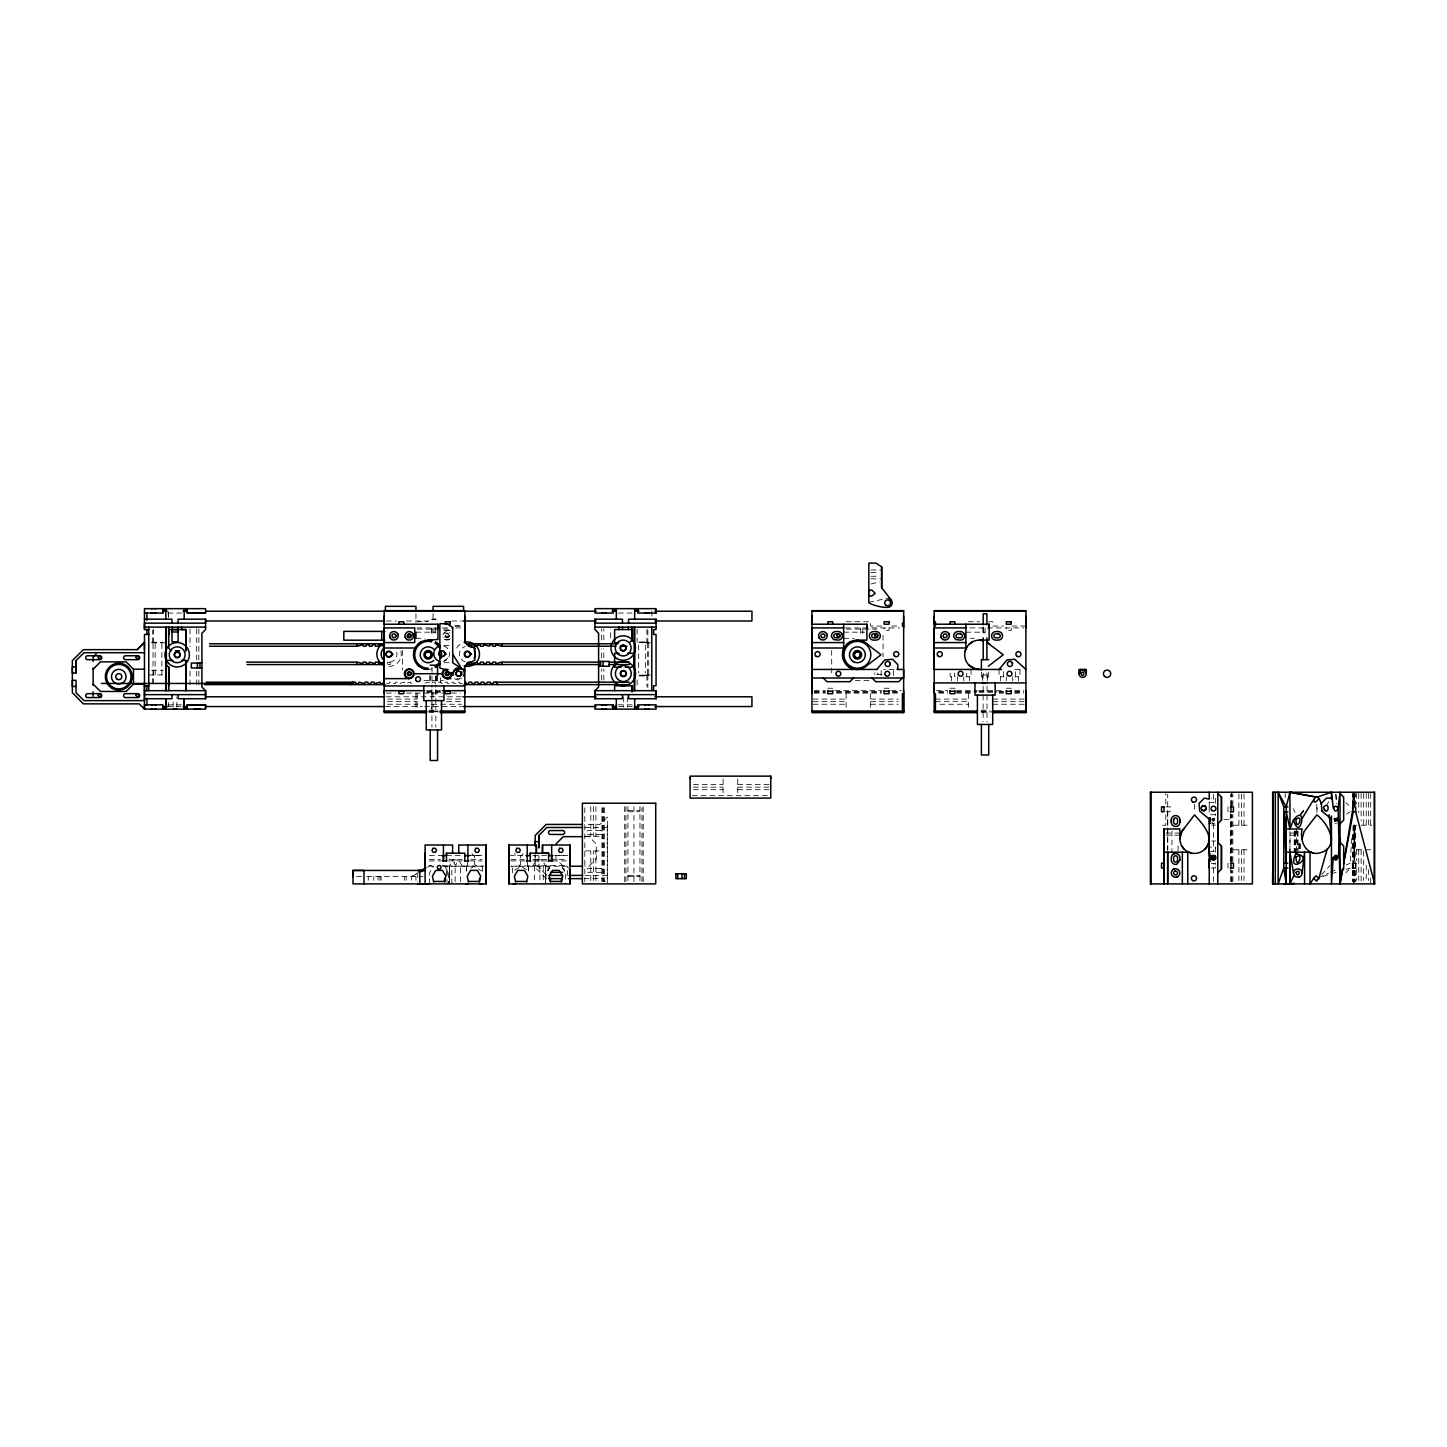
<?xml version="1.0" encoding="UTF-8"?>
<svg xmlns="http://www.w3.org/2000/svg" width="1447" height="1447" viewBox="0 0 1447 1447"><rect width="100%" height="100%" fill="white"/><g stroke="black" fill="none" stroke-linecap="round" stroke-linejoin="round"><path stroke-width="0.75" stroke-dasharray="5 3.75" d="M152.677 683.4L152.677 674.935M152.677 642.866L152.677 630.168M153.02 674.935L153.02 642.866M155.155 674.935L155.155 642.866M161.865 674.935L161.865 642.866M168.395 706.715L168.395 702.482M168.395 617.453L168.395 611.086M173.188 707.095L173.188 700.981M176.86 707.095L176.86 696.911M429.578 883.9L429.253 873.463L433.25 866.518M446.96 883.9L446.96 879.45M462.244 866.102L458.717 859.988L452.929 859.988L449.402 866.102L448.715 883.9L449.04 873.445L444.989 866.427M451.844 883.9L451.844 866.084M455.136 881.675L455.136 866.084M460.526 881.675L460.526 866.084M467.67 866.102L467.67 861.815M512.545 872.776L512.545 866.102M514.987 855.575L514.987 853.187M535.191 855.105L535.191 861.218L538.863 861.218M538.863 855.105L538.863 867.458L546.803 875.399M550.113 866.427L546.062 873.445L545.682 883.9L545.682 866.102L542.155 859.988L536.385 859.988L532.858 866.102M563.878 855.629L555.16 855.629M567.55 875.471L567.55 867.314M590.792 880.554L590.792 850.908M593.342 880.554L593.342 850.908M595.911 880.554L595.911 850.908M601.681 680.09L601.681 668.948M601.681 657.806L601.681 648.889M601.681 639.972L601.681 628.83M603.815 680.09L603.815 668.948M603.815 657.806L603.815 648.889M603.815 639.972L603.815 628.83M607.306 878.636L607.306 817.085L599.98 824.428L584.299 824.428M610.544 637.747L610.544 628.83M624.706 881.657L624.706 803.23M625.918 881.657L625.918 803.23M627.926 880.644L627.926 806.485M633.949 881.657L633.949 806.485M639.954 880.644L639.954 806.485M641.962 881.657L641.962 807.715M643.192 881.657L643.192 803.23M881.169 675.568L881.169 669.455L885.329 669.455M893.378 675.568L893.378 669.455M950.154 673.126L950.154 676.78L955.255 676.78M951.565 680.868L951.565 676.78M954.495 676.78L954.495 673.126M957.426 680.868L957.426 676.78M963.792 680.868L963.792 676.78M966.723 676.78L966.723 673.126M969.653 680.868L969.653 676.78M971.064 669.455L971.064 676.78L965.963 676.78M982.603 680.452L982.603 673.85M987.505 680.452L987.505 673.85M999.045 669.455L999.045 676.78L1004.146 676.78M1000.456 680.868L1000.456 676.78M1003.386 676.78L1003.386 669.455M1006.316 680.868L1006.316 676.78M1012.683 680.868L1012.683 676.78M1015.613 676.78L1015.613 669.455M1018.543 680.868L1018.543 676.78M1019.954 669.455L1019.954 676.78L1014.853 676.78M1165.812 814.643L1165.812 825.224L1161.543 825.224M1165.812 804.044L1165.812 793.444M1167.711 850.366L1167.711 794.331M1209.222 807.191L1209.222 814.715L1215.335 814.715L1215.335 816.524M1209.222 806.829L1209.222 799.033M1213.508 881.675L1213.508 863.877M1211.266 867.947L1215.335 867.947L1215.335 862.846M1215.335 852.156L1215.335 847.056L1209.222 847.056M1215.335 815.475L1215.335 813.956M1215.335 803.248L1215.335 798.165L1211.266 798.165M1230.438 881.675L1230.438 868.091M1230.438 861.544L1230.438 814.589M1230.438 805.653L1230.438 794.331M1231.542 881.675L1231.542 870.479M1231.542 861.544L1231.542 814.589M1231.542 805.653L1231.542 792.233M1231.885 881.675L1231.922 870.479M1231.885 861.544L1231.922 814.589M1231.885 805.653L1231.922 792.233M1232.862 881.675L1232.862 870.479M1232.862 861.544L1232.862 814.589M1232.862 805.653L1232.862 794.457M1238.885 825.224L1238.885 793.444M1241.454 825.224L1241.454 793.444M1244.004 825.224L1244.004 793.444M1285.153 797.695L1285.153 793.444M1289.946 851.162L1289.946 838.066M1352.674 804.803L1352.674 794.331M1353.777 883.9L1353.831 870.805M1353.867 859.898L1353.994 824.971M1354.066 805.328L1354.121 792.233L1354.121 805.653M1354.283 870.805L1354.175 881.729L1354.139 870.497M1354.392 859.898L1354.754 824.971M1354.971 805.328L1355.079 794.421M1316.897 812.708L1317.349 804.044M1350.358 861.037L1351.824 834.919M387.163 663.594L387.706 662.111L392.119 663.594L392.119 664.571L387.669 664.571M874.838 672.873L874.838 674.573M877.804 674.573L877.804 672.873M1326.031 805.653L1329.666 800.625M1300.365 814.444L1304.163 809.325M1300.527 814.607L1304.561 809.741M1300.726 814.426L1303.62 811.007M1300.708 814.552L1303.584 811.242M1345.891 872.848L1348.785 869.683M1321.509 874.639L1330.046 865.505M427.552 867.314L429.379 865.487L433.63 865.487M523.145 853.875L520.613 856.407L520.613 864.257L518.786 866.102M443.777 661.134L450.397 656.052M411.653 880.228L411.653 876.556L416.971 873.228M1346.614 814.046L1350.232 811.785M470.781 868.272L473.983 866.427L481.996 871.076M514.698 870.135L521.119 866.427L529.132 871.058M411.653 876.556L417.423 873.644M1318.669 877.678L1328.527 873.156M1330.498 872.252L1336.413 869.538M1346.289 865.017L1350.232 863.208M1322.865 876.394L1329.178 874.476M1331.294 873.843L1337.607 871.926M1346.017 869.376L1350.232 868.11M870.967 583.991L879.523 581.947M868.833 602.223L887.644 598.28M428.167 669.455L431.966 668.948M1336.684 823.234L1334.785 823.234M870.967 569.991L881.657 569.991M870.967 572.56L879.523 572.542M870.967 576.25L879.523 576.25M870.967 578.818L881.657 578.818M167.888 613.058L181.58 613.04M618.375 613.058L632.05 613.04M386.222 620.998L396.297 620.998M406.535 620.998L429.108 620.998M451.699 620.998L461.43 620.998M417.17 621.758L427.643 621.758M846.115 621.758L870.642 621.758L870.642 626.045L883.357 626.045M968.35 621.758L979.492 621.758M988.428 621.758L992.877 621.758L992.877 626.045L1003.476 626.045M454.883 625.882L461.43 625.882M455.136 626.045L461.503 626.045M891.84 626.045L898.189 626.045M1011.941 626.045L1024.657 626.045M416.845 627.926L440.901 627.926M442.438 627.926L453.635 627.926M455.877 627.926L460.652 627.926M845.518 627.926L899.455 627.926M969.978 627.926L1023.789 627.926M417.297 629.101L447.72 629.101L450.777 632.158M846.513 629.101L876.936 629.101M450.18 630.386L445.278 630.386L445.278 627.926M444.139 630.621L452.694 630.603M415.958 632.176L435.746 632.176M843.673 632.176L864.781 632.176M965.909 632.176L984.901 632.176M444.139 633.171L450.56 633.171M444.139 636.879L450.56 636.879M415.958 638.29L424.749 638.29M843.673 638.29L854.236 638.29M970.141 638.29L974.356 638.29M444.139 639.447L452.694 639.447M151.628 642.269L162.769 642.269M645.471 642.269L648.925 642.269M151.79 642.866L165.229 642.866M645.38 642.866L651.584 642.866M444.139 645.579L450.56 645.579M444.139 662.69L450.56 662.69M889.037 669.455L895.639 669.455M1014.727 669.455L1021.455 669.455M151.609 670.25L163.402 670.25M876.936 674.338L883.05 674.338M148.951 674.935L162.408 674.935M645.38 674.935L651.584 674.935M983.218 674.953L986.89 674.953M645.452 675.55L648.907 675.55M423.826 680.452L443.379 680.452M855.195 680.452L870.407 680.452M386.675 683.635L389.008 683.635L389.55 682.17L392.246 682.17L392.788 683.635L395.121 683.635L395.664 682.17L398.359 682.17L398.902 683.635L404.473 682.17L404.997 683.635L410.586 682.17L411.111 683.635L413.462 683.635M462.353 683.635L460.001 683.635L459.477 682.17L456.782 682.17L456.239 683.635L453.906 683.635L453.363 682.17L450.668 682.17L450.126 683.635L447.792 683.635L447.25 682.17L444.555 682.17L444.012 683.635L441.679 683.635L441.136 682.17L438.441 682.17L437.898 683.635L435.565 683.635L435.022 682.17L432.327 682.17L431.785 683.635L429.452 683.635L428.909 682.17L423.284 683.454M827.774 688.229L832.676 688.229L832.676 691.214M884.099 688.229L888.983 688.229L888.983 691.214M950.01 688.229L954.893 688.229L954.893 691.214M1006.334 688.229L1011.218 688.229L1011.218 691.214M426.738 690.671L442.438 690.671M814.209 690.671L825.532 690.671M834.901 690.671L881.856 690.671M891.081 690.671L901.553 690.671M936.444 690.671L947.749 690.671M956.576 690.671L977.268 690.671M978.932 690.671L1004.091 690.671M1014.709 690.671L1023.789 690.671M426.738 691.775L442.438 691.775M814.209 691.775L825.387 691.775M836.565 691.775L881.295 691.775M892.473 691.775L899.184 691.775M938.687 691.775L947.622 691.775M956.576 691.775L976.689 691.775M978.932 691.775L996.82 691.775M999.045 691.775L1003.531 691.775M1014.709 691.775L1023.644 691.775M426.738 692.1L442.438 692.136M814.209 692.1L825.387 692.136M836.565 692.1L881.295 692.136M892.473 692.1L899.184 692.136M938.687 692.1L947.622 692.136M956.576 692.1L976.689 692.136M978.932 692.1L996.82 692.136M999.045 692.1L1003.531 692.136M1014.709 692.1L1023.644 692.136M386.403 693.095L395.375 693.095M406.571 693.095L442.438 693.095M451.392 693.095L460.363 693.095M814.209 693.095L825.387 693.095M836.565 693.095L881.295 693.095M892.473 693.095L899.184 693.095M938.687 693.095L947.622 693.095M956.576 693.095L972.221 693.095M999.045 693.095L1003.531 693.095M1014.709 693.095L1023.644 693.095M386.222 696.785L461.43 696.785M387.507 699.1L417.17 699.1M446.671 699.1L461.503 699.1M813.196 699.1L846.115 699.1M870.642 699.1L898.189 699.1M935.431 699.1L968.35 699.1M992.877 699.1L1024.657 699.1M387.507 701.668L417.17 701.668M446.671 701.668L461.503 701.668M813.196 701.668L846.115 701.668M870.642 701.668L898.189 701.668M935.431 701.668L968.35 701.668M992.877 701.668L1024.657 701.668M387.507 704.237L417.17 704.237M431.839 704.237L461.503 704.237M813.196 704.237L846.115 704.237M870.642 704.237L898.189 704.237M939.827 704.237L968.35 704.237M992.877 704.237L1024.657 704.237M167.888 704.834L181.58 704.834M618.375 704.834L632.05 704.834M167.237 706.552L180.785 706.552M385.39 706.552L422.343 706.552M424.604 706.552L461.43 706.552M618.755 706.552L632.303 706.552M428.981 710.224L437.953 710.224M981.156 710.224L990.11 710.224M428.981 711.164L437.953 711.164M981.156 711.164L990.11 711.237M437.428 711.454L433.051 711.454L433.051 704.11M428.981 711.562L437.953 711.562M981.156 711.562L990.11 711.562M428.981 712.648L437.953 712.648M981.156 712.648L990.11 712.648M693.439 784.563L723.084 784.563M737.753 784.563L769.533 784.563M693.439 787.132L723.084 787.132M737.753 787.132L769.533 787.132M693.439 789.7L723.084 789.7M737.753 789.7L769.533 789.7M692.335 795.687L768.52 795.687M1209.222 802.488L1215.335 802.488M1166.029 806.901L1170.117 806.901M627.926 810.573L639.954 810.573M627.926 811.785L639.954 811.785M1166.047 811.785L1170.153 811.785L1170.153 806.901M1223.963 819.689L1230.438 819.689M1211.682 825.116L1215.751 825.116M1233.387 825.224L1249.503 825.224M1356.671 825.224L1355.622 825.224L1355.622 849.769L1363.671 849.769L1363.671 880.481M1361.121 825.224L1371.738 825.224M584.895 827.485L607.306 827.485M1165.975 833.056L1179.902 833.056M1290.199 833.056L1298.14 833.056M1165.975 835.172L1179.902 835.172M1290.199 835.172L1298.14 835.172M585.293 836.239L601.409 836.239M584.697 836.655L588.983 836.655L596.309 843.981L596.309 858.903L588.983 866.228L584.697 866.228M1211.682 840.996L1215.751 840.996M1233.387 849.769L1249.503 849.769M1365.697 849.769L1371.738 849.769M585.293 850.908L601.409 850.908M1209.222 851.397L1215.335 851.397L1215.335 847.056M429.47 855.629L442.131 855.629M446.49 855.629L462.208 855.629M481.851 855.629L469.19 855.629L480.097 855.629M508.874 855.629L525.912 855.629M532.894 855.629L546.568 855.629M554.726 855.629L567.966 855.629M429.47 859.59L440.376 859.59M449.113 859.59L462.208 859.59M470.944 859.59L481.851 859.59M511.062 859.59L524.158 859.59M532.894 859.59L567.821 859.59M429.18 860.911L441.389 860.911M448.534 860.911L462.208 860.929M469.913 860.911L482.14 860.911M510.918 860.911L525.171 860.911M532.894 860.929L550.348 860.929M552.537 860.929L567.966 860.911M1211.266 863.606L1215.335 863.606L1215.335 867.947M442.113 865.487L446.96 866.102L446.96 877.226L446.96 866.102L484.022 866.102M429.47 866.21L433.829 866.21M442.565 866.21L481.851 866.21M567.821 866.21L511.062 866.21L565.723 865.487L568.562 868.327M584.895 875.399L607.306 875.399M627.926 875.345L639.954 875.345M380 876.556L380 880.228M404.274 876.556L404.328 880.228M356.649 876.556L364.59 876.556M366.833 876.556L422.868 876.556M627.926 876.575L639.954 876.575M584.172 878.636L602.042 878.636L607.306 883.9L607.306 824.428M1213.508 823.361L1211.682 822.873A3.672 3.672 0 0 0 1215.335 822.873M454.539 678.625L455.063 679.023A6.114 6.114 0 0 0 461.177 679.023M563.299 866.228L555.974 858.903L555.974 854.634M471.957 853.875L474.489 856.407L474.489 864.257L476.316 866.102M1345.891 802.488L1348.785 805.436M546.188 878.636L535.191 867.458L535.191 854.634M561.78 866.427L565.849 873.463L565.506 883.9M1293.292 808.728L1295.119 812.382M1335.888 794.475L1336.485 803.483M1335.888 794.349L1336.449 802.796M1354.175 794.421L1354.283 805.328M1354.482 824.971L1354.844 859.898M1354.971 870.805L1355.079 881.729M1353.777 792.233L1353.831 805.328M1353.904 824.971L1354.03 859.898M1354.066 870.805L1354.121 883.9M1370.671 793.444L1370.671 825.224M1370.671 878.293L1370.671 882.688M1368.627 793.444L1368.627 825.224M1368.627 869.52L1368.627 880.481M1366.239 793.444L1366.239 825.224M1366.239 865.125L1366.239 880.481M1363.671 793.444L1363.671 825.224M1361.121 793.444L1361.121 820.992M1361.121 849.769L1361.121 882.688M1358.733 793.444L1358.733 812.527M1358.733 849.769L1358.733 880.481M1356.671 793.444L1356.671 804.044M1356.671 849.769L1356.671 860.73M1356.671 869.52L1356.671 880.481M1355.097 792.233L1355.097 805.653M1355.097 825.767L1355.097 861.544M1355.097 870.497L1355.097 881.675M1354.121 825.767L1354.121 861.544M1353.777 794.457L1353.777 805.653M1353.777 825.767L1353.777 861.544M1353.777 870.497L1353.777 881.675M1353.054 794.457L1353.054 805.653M1353.054 825.767L1353.054 861.544M1353.054 870.497L1353.054 881.675M1352.674 792.233L1352.674 805.653M1352.674 834.72L1352.674 861.544M1352.674 870.352L1352.674 881.675M1316.788 804.261L1316.788 812.762M1300.184 843.764L1300.184 852.193M1299.876 843.764L1299.876 850.094M1299.406 843.764L1299.406 850.094M1298.773 843.764L1298.773 852.193M1298.031 831.103L1298.031 852.193M1297.236 831.103L1297.236 850.094M1296.44 828.986L1296.44 852.193M1295.716 831.103L1295.716 852.193M1295.083 831.103L1295.083 852.193M1294.595 831.103L1294.595 852.193M1294.287 831.103L1294.179 852.193M1289.946 831.519L1289.946 850.945M1244.004 849.769L1244.004 880.481M1241.454 849.769L1241.454 880.481M1238.885 849.769L1238.885 880.481M1230.438 813.757L1230.438 861.037M1227.997 806.901L1227.997 811.785M1227.997 863.208L1227.997 868.091M1213.508 794.367L1213.508 802.904M1213.508 823.669L1213.508 851.469M1194.553 804.261L1194.553 812.744M1178.057 845.862L1178.057 852.193M1171.943 831.103L1171.943 852.193M1167.711 811.785L1167.711 849.787M1011.218 627.926L1011.218 630.386L1006.316 630.386L1006.316 627.926M988.717 672.132L988.717 680.452M987.017 672.982L987.017 684.051M987.017 686.276L987.017 721.746M985.063 628.179L985.063 636.137M983.218 626.931L983.218 635.667M983.11 672.982L983.11 684.051M983.11 686.276L983.11 721.746M982.947 628.179L982.947 636.137M981.392 672.132L981.392 680.452M968.35 693.601L968.35 709.735M888.983 627.926L888.983 630.386L884.099 630.386L884.099 627.926M883.05 635.215L883.05 656.956M870.642 693.601L870.642 709.735M862.828 628.179L862.828 636.137M860.712 628.179L860.712 636.137M846.115 693.601L846.115 709.735M831.699 650.427L831.699 674.338M737.753 779.083L737.753 795.199M723.084 779.083L723.084 795.199M651.91 611.086L651.91 617.453M648.726 642.866L648.726 674.935M647.84 630.168L647.84 642.866M647.84 674.935L647.84 687.651M647.514 642.866L647.514 674.935M646.899 629.174L646.899 642.269M646.881 675.55L646.881 686.457M645.38 645.018L645.38 672.801M638.652 645.018L638.652 672.801M637.132 629.174L637.132 642.269M637.114 679.909L637.114 686.457M633.949 875.345L633.949 876.575M627.329 696.911L627.329 707.095M623.675 696.911L623.675 707.095M604.358 807.715L604.358 881.657M603.254 807.715L603.254 881.657M602.874 807.715L602.911 881.657M601.934 807.715L601.934 881.657M595.911 806.576L595.911 836.239M593.342 806.576L593.342 836.239M590.792 806.576L590.792 836.239M584.805 807.715L584.805 881.657M545.682 866.102L545.682 883.9M543.24 866.102L543.24 883.9M539.948 866.102L539.948 883.9M534.576 866.102L534.576 883.9M527.413 861.815L527.432 866.102M482.556 866.102L482.556 872.776M440.449 677.811L440.449 685.95M437.555 675.568L437.555 683.87M436.723 675.767L436.723 683.925M435.836 676.255L435.836 687.343M435.836 689.568L435.836 727.262M435.71 628.07L435.71 636.807M435.71 676.093L435.71 680.452M433.883 628.179L433.883 636.137M433.051 613.564L433.051 618.629M433.051 691.883L433.051 698.214M432.038 628.07L432.038 636.807M432.038 667.356L431.93 687.343M431.93 689.568L431.93 727.262M431.767 628.179L431.767 636.137M431.839 693.601L431.839 701.668M431.839 703.676L431.839 709.735M430.211 675.568L430.211 683.87M429.849 675.767L429.849 683.925M417.767 872.686L417.767 881.657M417.17 693.601L417.17 709.735M415.94 613.564L415.94 623.024M415.94 693.203L415.94 708.578M415.94 876.556L415.94 880.228M406.155 876.556L406.155 880.228M402.501 650.427L402.501 669.997M381.104 876.556L381.104 880.228M378.047 876.556L378.047 880.228M373.76 876.556L373.76 880.228M368.262 876.556L368.262 880.228M198.854 628.83L198.854 660.031M198.854 671.173L198.854 686.764M196.702 628.83L196.702 660.031M196.702 671.173L196.702 686.764M189.991 628.83L189.991 646.664M189.991 671.173L189.991 686.764M168.304 611.701L168.304 616.078M153.635 629.174L153.635 642.269M153.617 670.25L153.617 687.705M456.691 648.057A12.227 12.227 0 0 1 461.177 643.589M400.855 651.005A12.227 12.227 0 0 1 389.062 666.398M461.484 678.028A5.535 5.535 0 0 1 455.968 678.028M443.759 646.013A7.94 7.94 0 0 1 443.759 661.351M548.576 869.882A1.953 1.953 0 0 1 549.969 868.489M562.702 868.435A1.953 1.953 0 0 1 564.384 871.365M450.144 638.869A4.287 4.287 0 0 1 442.981 636.951M442.981 634.727A4.287 4.287 0 0 1 450.144 632.809M396.731 652.109A7.94 7.94 0 0 1 387 661.84M465.229 661.84A7.94 7.94 0 0 1 465.229 646.502M449.402 866.102L449.402 883.9L449.402 866.102M466.513 866.084L466.513 872.776L466.513 866.102M528.571 866.102L528.571 872.776L528.571 866.102M548.142 866.102L548.142 870.551L548.142 866.102M445.459 635.396C447.557 641.925 450.542 630.783 445.459 635.396M453.942 862.575C456.112 869.34 459.205 857.8 453.942 862.575M449.565 635.848L448.805 636.825A1.953 1.953 0 0 1 445.857 637.331A1.953 1.953 0 0 1 445.857 634.347A1.953 1.953 0 0 1 448.805 634.853L449.565 635.848M600.595 830.542L588.368 830.542A1.953 1.953 0 0 0 586.415 832.495A1.953 1.953 0 0 0 588.368 834.449L600.595 834.449A1.953 1.953 0 0 0 602.549 832.495A1.953 1.953 0 0 0 600.595 830.542M600.595 868.435L588.368 868.435A1.953 1.953 0 0 0 586.415 870.389A1.953 1.953 0 0 0 588.368 872.342L600.595 872.342A1.953 1.953 0 0 0 602.549 870.389A1.953 1.953 0 0 0 600.595 868.435"/><path stroke-width="1.5" d="M76.022 666.886L72.35 666.886L72.35 673L76.022 673L76.022 660.646L83.962 652.706L144.465 652.706M144.465 649.649L144.465 642.305L137.139 649.649L83.347 649.649L72.35 660.646L72.35 692.679L83.347 703.857L139.201 703.857L144.465 709.12L205.583 709.12L205.583 704.834L187.242 704.834L187.242 709.12M148.951 629.554L144.465 629.554L144.465 623.151L205.583 623.151L205.583 619.171L178.09 619.171L178.09 623.151M146.907 690.671L146.925 685.769M162.806 709.12L162.806 704.834L144.465 704.834L144.465 709.12L144.465 634.437L148.951 634.437M144.465 613.058L162.806 613.058L162.806 610.001L165.862 610.001L165.862 608.644L165.862 619.171M165.862 709.12L165.862 698.72L165.862 704.834M168.774 690.671L168.774 667.248L166.333 664.806L166.333 660.393L172.844 660.393M168.774 627.112L168.774 648.31L171.216 650.752M172.302 629.554L172.302 627.112M178.09 629.554L171.976 629.554L171.976 641.781L178.09 641.781L178.09 627.112M181.617 627.112L181.617 629.554L185.885 629.554L185.885 650.752L185.885 629.554L168.774 629.554L168.774 634.437M184.185 709.12L184.185 698.72L184.185 707.89L187.242 707.89L187.242 704.834L205.583 704.834L205.583 707.89M184.185 619.171L184.185 608.662L184.185 610.001L187.242 610.001L187.242 613.058L205.583 613.058L205.583 608.662L144.465 608.662L144.465 629.554M185.885 660.393L185.885 690.671L185.885 660.393L181.544 660.393M197.425 667.971L197.425 663.07M199.957 667.971L199.957 663.07M205.583 698.865L205.583 690.671L201.911 686.999L201.911 633.225L205.583 629.554L205.583 619.099M384.16 693.095L384.16 692.1M426.738 712.648L384.16 712.648L384.16 627.926L414.728 627.889L414.728 642.577L384.16 642.577M384.16 616.133L384.16 624.218L437.953 624.218L437.953 639.502L428.167 640.117L431.966 640.623A14.669 14.669 0 0 0 413.625 652.868A14.669 14.669 0 0 0 428.167 669.455L424.369 668.948L417.803 665.15M425.092 853.187L425.092 883.882L429.578 883.9L417.767 883.9M437.953 627.926L437.953 624.218M443.433 855.629L443.433 860.911L443.433 845.03M433.648 882.037L432.418 876.213L435.782 870.389L442.511 870.389L445.875 876.213L444.645 881.458L433.648 881.458M446.49 860.911L446.49 853.187L464.831 853.187L464.831 860.911M464.831 693.095L464.831 692.1M440.195 712.648L464.831 712.648L464.831 665.783L474.887 659.977L474.887 648.365L464.849 642.558L464.849 620.076M464.849 616.151L464.831 642.558L474.887 648.365M468.484 882.055L467.254 876.213L470.619 870.389L477.347 870.389L480.711 876.213L479.482 881.458L468.484 881.458M363.993 883.9L363.993 870.443L352.978 870.443L352.978 883.9L486.21 883.9L486.21 845.03L458.717 845.03L458.717 853.187M548.612 860.911L548.612 853.187L542.498 853.187L542.498 845.03L569.991 845.03L569.991 883.9L508.874 883.9L508.874 845.03L536.385 845.03L536.385 853.187L536.385 845.03M527.214 860.911L527.214 845.03M530.271 860.911L530.271 853.169L548.612 853.187L548.612 855.629L552.971 855.629M538.863 835.425L538.863 847.779L538.863 835.425L546.803 827.485L582.653 827.485M550.457 878.329L550.457 881.458L561.454 881.458L562.666 876.213L559.32 870.389L552.591 870.389L549.227 876.213L550.457 882.037M551.669 845.03L551.669 860.911L551.669 855.629M637.729 709.12L637.729 704.834L656.052 704.834L656.052 709.12L594.934 709.12L594.934 704.834L613.275 704.834L613.275 707.89L616.332 707.89L616.332 704.834M631.742 629.554L631.742 640.37L629.3 642.812M634.202 690.671L634.202 627.112M634.799 690.671L634.799 627.112M651.783 690.671L651.783 627.112M622.445 694.632L622.445 698.72L594.934 698.72L594.934 690.671L656.052 690.671L656.052 698.72L628.559 698.72L628.559 694.632M677.684 878.636L677.684 873.753M681.971 878.636L681.971 873.753M684.503 878.636L684.503 873.753M690.092 778.558L690.092 777.564M770.763 778.558L770.763 777.564M811.984 693.095L811.984 692.1M811.984 690.671L811.984 627.926L843.673 627.889M811.984 616.133L811.984 624.218L866.898 624.218L866.898 640.117L857.112 640.117A14.669 14.669 0 0 0 842.443 654.786A14.669 14.669 0 0 0 857.112 669.455L864.456 667.483L881.006 654.786L864.456 642.088L857.112 640.117M866.898 627.926L866.898 624.218M890.864 599.619L881.657 587.627L881.657 566.826L875.887 563.1L868.833 563.1L868.833 592.456L869.864 590.105A3.057 3.057 0 0 1 872.83 590.901L875.146 593.433L872.83 595.223A3.057 3.057 0 0 1 869.864 596.001L868.833 595.838M897.719 669.455L897.719 664.462L892.564 659.307L884.75 659.922L876.864 669.455M903.652 627.926L903.652 610.652L811.984 610.652L811.984 712.648L903.652 712.648L903.652 616.151M934.201 693.095L934.201 692.1M934.201 690.671L934.201 627.926L965.909 627.889M934.201 616.133L934.201 624.218L989.133 624.218L989.133 640.117L979.348 640.117L983.146 640.623A14.669 14.669 0 0 0 964.805 652.868A14.669 14.669 0 0 0 979.348 669.455L975.549 668.948L968.984 665.15M989.133 627.926L989.133 624.218M992.335 712.648L1025.887 712.648L1025.887 616.151M1150.98 792.233L1150.98 883.9L1150.98 881.549M1163.985 828.986L1163.985 883.9L1163.985 828.986L1179.902 828.986L1179.902 838.772L1181.855 831.428L1194.553 814.878C1202.15 823.506 1216.113 837.65 1204.935 849.136M1171.328 822.258L1171.328 819.816A4.287 4.287 0 0 1 1175.615 815.547A4.287 4.287 0 0 1 1179.902 819.816L1179.902 822.258A4.287 4.287 0 0 1 1175.615 826.544A4.287 4.287 0 0 1 1171.328 822.258L1171.328 819.816M1209.222 867.947L1209.222 859.265L1215.335 859.265M1209.222 847.056L1209.222 853.929L1210.452 853.929M1209.222 819.056L1199.708 811.134L1199.093 803.32L1204.248 798.165L1209.222 799.033M1209.222 798.635L1209.222 792.233M1217.777 883.9L1217.777 792.233M1217.777 872.65L1221.449 868.996L1221.449 846.007L1217.777 842.353M1217.777 823.759L1221.449 820.105L1221.449 797.116L1217.777 793.444M1272.655 838.066L1272.655 792.233L1374.65 792.233L1374.65 883.9L1272.655 883.9L1273.215 792.233L1273.197 883.9M1275.295 883.9L1275.313 792.233M1278.153 792.233L1278.153 883.9L1283.778 868.091L1283.778 806.901L1278.153 792.233L1286.22 806.901L1286.22 883.9L1283.778 868.091L1287.884 868.091M1286.22 883.9L1286.22 868.091M1283.778 883.9L1289.946 883.9L1289.91 852.193L1293.509 873.011C1293.311 878.51 1302.282 878.51 1302.065 873.011L1304.579 852.193L1304.579 883.9M1289.892 883.9L1289.946 852.193L1289.892 883.9L1294.323 883.412L1289.946 883.9L1294.088 875.146M1272.655 883.9L1272.926 838.066M1333.23 857.709C1338.547 865.957 1338.547 849.461 1333.23 857.709L1331.457 883.9L1331.457 816.036M1338.131 857.709L1340.012 838.066M1342.581 868.923L1340.012 883.9L1338.095 807.987L1340.012 792.233L1340.012 883.9L1342.816 868.616M1334.496 857.402C1337.914 861.942 1335.418 852.97 1334.821 858.577M1334.46 819.689C1337.571 815.602 1336.467 824.139 1334.496 819.382M1293.509 873.011C1293.311 867.513 1302.282 867.513 1302.065 873.011M1334.821 821.281L1334.441 818.405M1302.119 838.772L1304.091 831.428L1316.788 814.878C1330.263 825.061 1340.79 850.203 1316.788 853.441C1304.416 853.585 1299.75 839.296 1302.119 828.986L1286.22 828.986L1283.778 811.785L1287.884 811.785M1338.186 808.602C1333.772 816.759 1331.746 801.24 1338.095 807.987M1293.564 819.816C1308.034 802.036 1300.238 843.511 1293.564 819.816L1289.946 828.986L1286.22 811.785M1318.669 798.979C1309.426 810.338 1315.739 785.106 1321.509 804.514M1313.623 878.347L1316.173 875.779L1318.742 878.347L1316.173 880.916L1313.623 878.347L1310.005 883.9L1310.005 851.686M1323.48 807.535C1328.455 818.405 1330.607 800.101 1323.734 806.92M1343.684 862.521L1353.234 806.901M1343.612 864.239L1353.234 811.785M1286.22 806.901L1289.946 792.233L1316.842 797.17L1331.457 792.233L1333.302 808.602M1318.669 878.998L1327.17 849.136M352.869 682.17L351.169 684.612M383.437 682.17L382.894 683.635L380.561 683.635L380.018 682.17L374.447 683.635L373.905 682.17L371.21 682.17L370.685 683.635L368.334 683.635L367.809 682.17L365.096 682.17L364.572 683.635L358.983 682.17L358.458 683.635L356.107 683.635L355.582 682.17L206.198 682.17M471.071 646.23L471.613 644.765L473.947 644.765L474.489 646.23L480.06 644.765L480.603 646.23L483.298 646.23L483.841 644.765L489.412 646.23L489.954 644.765L492.287 644.765L492.83 646.23L495.525 646.23L496.068 644.765L501.639 646.23L502.163 643.788M410.713 636.68C409.23 629.336 405.413 641.636 411.671 635.848L410.912 634.853A1.953 1.953 0 0 0 407.964 634.347A1.953 1.953 0 0 0 407.964 637.331A1.953 1.953 0 0 0 410.912 636.825M414.005 650.987L415.47 647.46M842.95 650.987L844.415 647.46M965.185 650.987L966.65 647.46M1080.8 669.455L1078.974 673.723L1078.974 669.455L1086.299 669.455L1086.299 673.723M1206.201 808.873L1204.392 810.682L1201.914 810.013M451.355 676.165L454.087 671.408A4.648 4.648 0 0 1 458.12 669.093L463.619 669.093L464.831 670.305M1301.974 818.713L1313.623 799.648M1336.54 858.577L1336.865 857.402M395.646 636.752L395.646 634.799M1337.028 820.992L1337.571 817.609M1334.622 857.094L1336.739 857.094M999.081 669.455L1006.967 659.922L1014.799 659.307L1025.887 669.455M96.189 654.044L93.133 657.101L93.133 661.46M93.133 669.201L100.458 661.876L126.124 661.876L133.468 669.201L133.468 684.124L126.142 691.449L100.458 691.449L93.133 684.124M137.139 649.649L144.465 642.323M555.974 843.981L563.299 836.655L582.562 836.655M853.531 678.01L849.877 681.682L826.888 681.682L823.216 678.01M902.422 678.01L898.768 681.682L875.779 681.682L872.107 678.01M1340.012 823.759L1343.684 820.105L1343.684 797.116L1340.012 793.444M1340.012 872.65L1343.684 868.996L1343.684 846.007L1340.012 842.353M417.803 644.421L420.842 642.088M443.867 655.853L446.182 654.062L443.867 651.53M435.511 667.483L440.467 663.685M458.735 676.292L461.792 674.718L461.792 671.77M846.748 644.421L849.787 642.088M968.984 644.421L972.022 642.088M988.337 666.217L1003.241 654.786L986.673 642.088A14.669 14.669 0 0 1 989.712 644.421M1201.914 806.395L1205.55 806.395M1295.716 854.001C1285.497 875.815 1316.68 856.407 1295.716 854.001L1296.747 853.585M418.744 872.125L425.834 867.694M421.258 871.709L425.092 869.756M1298.9 877.135L1299.931 876.719M439.87 650.915L440.901 650.734M1173.481 854.001L1174.512 853.585M1173.427 869.303A4.287 4.287 0 0 1 1179.83 873.011A4.287 4.287 0 0 1 1173.427 876.719A4.287 4.287 0 0 1 1173.427 869.303L1174.458 868.869M1176.664 877.135L1177.695 876.719M1316.824 880.825L1317.457 880.572M445.857 678.462L448.389 678.462A4.902 4.902 0 0 0 451.844 672.457M1175.054 871.094A1.953 1.953 0 0 1 1177.442 873.5A1.953 1.953 0 0 1 1174.168 874.368A1.953 1.953 0 0 1 1175.054 871.094L1175.561 871.04M1337.028 818.405L1337.516 819.219L1336.286 818.64M1209.222 861.254L1210.452 861.236L1209.222 861.435M151.32 608.662L152.478 608.662M154.793 608.662L155.95 608.662M613.275 610.001L616.332 610.001M634.672 610.001L637.729 610.001M162.715 611.213L167.237 611.213M183.027 611.213L187.549 611.213M205.619 611.213L596.182 611.213M611.991 611.213L616.494 611.213M634.564 611.213L639.068 611.213M654.876 611.213L751.952 611.213L751.952 620.998L654.876 620.998M811.984 611.195L903.652 611.195M934.201 611.195L1025.887 611.195M205.583 613.058L187.242 613.058L187.242 608.662M144.465 619.171L171.976 619.171L171.976 623.151M594.934 619.171L622.445 619.171L622.445 623.151M656.052 619.171L628.559 619.171L628.559 623.151M432.038 619.334L435.71 619.334M205.619 620.998L383.961 620.998M462.986 620.998L596.182 620.998M934.201 621.758L935.431 621.758L935.431 626.045M594.934 623.151L656.052 623.151M144.465 627.112L205.583 627.112M594.934 627.112L656.052 627.112M384.848 631.38L343.825 631.38L343.825 640.189L384.848 640.189M171.976 631.995L178.09 631.995M632.448 634.437L631.742 627.112M639.484 642.269L644.548 642.269M618.828 642.812L614.631 642.812L614.631 629.554L632.448 629.554L632.448 640.768M811.984 642.577L843.673 642.577M934.201 642.577L965.909 642.577M209.453 643.788L383.238 643.788M617.598 643.788L466.676 643.788L466.676 644.765M209.453 646.23L356.613 646.23M384.287 646.23L378.716 644.765L378.192 646.23L375.478 646.23L374.954 644.765L372.603 644.765L372.078 646.23L369.365 646.23L368.84 644.765L366.489 644.765L365.964 646.23L363.251 646.23L362.727 644.765L357.156 646.23L356.613 643.788M502.163 646.23L615.916 646.23M620.365 646.23L627.057 646.23M384.16 648.003L415.235 648.003M811.984 648.003L844.18 648.003M934.201 648.003L966.415 648.003M175.413 650.752L179.609 650.752M618.99 653.302L614.631 653.302L614.631 667.248L621.052 667.248M627.672 653.302L634.202 653.302L634.202 664.806L631.742 667.248L625.339 667.248M439.87 656.45L440.901 656.631M988.717 659.669L981.392 659.669L981.392 670.051M598.732 661.406L609.205 661.406L609.205 666.289L598.732 666.289M246.605 662.129L356.613 662.129M384.287 662.111L378.716 663.594L378.192 662.111L375.478 662.111L374.954 663.594L369.365 662.111L368.84 663.594L366.489 663.594L365.964 662.111L363.251 662.111L362.727 663.594L357.156 662.111L356.613 664.553M502.163 662.111L600.306 662.111M609.223 662.111L629.3 662.111M201.802 663.07L191.33 663.07L191.33 667.971L201.802 667.971M247.148 664.571L383.238 664.571M600.179 664.571L466.676 664.571L466.676 663.594L468.376 662.111L471.071 662.111L471.613 663.594L477.184 662.111L477.727 663.594L480.06 663.594L480.603 662.111L483.298 662.111L483.841 663.594L486.174 663.594L486.717 662.111L489.412 662.111L489.954 663.594L492.287 663.594L492.83 662.111L495.525 662.111L496.068 663.594L501.639 662.111L502.163 664.571M609.133 664.571L629.3 664.571M430.211 665.168L437.555 665.168L437.555 675.568M133.468 669.201L144.465 669.201M811.984 669.455L877.063 669.455M896.995 669.455L903.652 669.455L903.652 678.01L811.984 678.01M1001.505 669.455L934.201 669.455L934.201 610.652L1025.887 610.652L1025.887 627.926M414.113 673.723A4.902 4.902 0 0 0 406.77 669.491A4.902 4.902 0 0 0 406.77 677.974A4.902 4.902 0 0 0 414.113 673.723L442.221 673.723M639.465 675.55L644.53 675.55M384.16 678.625L409.23 678.625M447.123 678.625L450.831 678.625M629.3 682.17L493.445 682.17L492.902 683.635L490.569 683.635L490.027 682.17L487.332 682.17L486.789 683.635L484.456 683.635L483.913 682.17L481.218 682.17L480.693 683.635L478.342 683.635L477.817 682.17L475.104 682.17L474.58 683.635L472.228 683.635L471.704 682.17L468.991 682.17L468.466 683.635L466.115 683.635L465.59 682.17M1025.887 682.894L934.201 682.894L934.201 712.648L976.689 712.648M974.428 682.894L975.531 682.894M982.206 682.894L985.063 682.894M101.435 683.454L353.791 683.454M496.683 683.635L497.84 684.612L496.14 682.17M133.468 684.124L144.465 684.124L144.465 700.619L83.962 700.619L76.022 692.679L76.022 680.325L72.35 680.325L72.35 686.439L76.022 686.439M204.497 684.612L385.029 684.612M463.999 684.612L629.3 684.612M144.465 685.788L148.951 685.769M464.831 685.95L384.16 685.95L384.16 620.076M144.465 690.671L205.583 690.671L205.583 698.738L178.09 698.72L178.09 694.632M384.16 690.671L424.496 690.671M442.438 690.671L464.831 690.671M398.829 691.214L403.731 691.214M445.278 691.214L450.18 691.214M827.774 691.214L832.676 691.214M884.099 691.214L888.983 691.214M950.01 691.214L954.893 691.214M1006.334 691.214L1011.218 691.214M144.465 694.632L205.583 694.632M594.934 694.632L656.052 694.632M205.619 696.785L383.961 696.785M462.986 696.785L596.182 696.785M654.876 696.785L751.952 696.785L751.952 706.552L654.876 706.552M144.465 698.72L171.976 698.72L171.976 694.632M162.715 706.552L167.237 706.552M183.027 706.552L187.549 706.552M205.619 706.552L383.961 706.552M462.986 706.552L596.182 706.552M611.991 706.552L616.494 706.552M634.564 706.552L639.068 706.552M162.806 707.89L165.862 707.89M634.672 707.89L637.729 707.89M173.26 709.12L176.86 709.12M151.32 709.12L152.478 709.12M154.793 709.12L155.95 709.12M186.627 709.12L187.857 709.12M194.097 709.12L195.255 709.12M196.702 709.12L200.066 709.12M601.789 709.12L602.947 709.12M605.262 709.12L606.438 709.12M644.566 709.12L645.724 709.12M648.057 709.12L649.215 709.12M384.16 711.237L426.738 711.201M440.195 711.237L464.831 711.201M811.984 711.201L903.652 711.237M934.201 711.201L976.689 711.237M992.335 711.201L1025.887 711.237M384.16 711.562L426.738 711.562M440.195 711.562L464.831 711.562M811.984 711.562L903.652 711.562M934.201 711.562L976.689 711.562M992.335 711.562L1025.887 711.562M1331.457 798.165L1326.483 798.165L1321.31 803.32L1321.943 811.134L1331.457 819.02M1230.438 806.901L1233.441 806.901L1233.441 811.785L1230.438 811.785M1283.778 806.901L1287.884 806.901M1355.676 811.785L1352.674 811.785L1352.674 806.901L1355.676 806.901L1355.676 811.785L1374.65 883.9M1209.222 821.534L1210.325 821.534L1210.325 817.862A3.672 3.672 0 0 0 1210.325 821.534M1209.222 823.361L1210.452 823.361M582.056 824.428L546.188 824.428L535.191 835.425L535.191 846.097M538.863 841.666L535.191 841.666L535.191 845.735M1163.985 852.193L1187.77 852.193M1310.005 852.193L1286.22 852.193L1286.22 863.208L1283.778 811.785M442.131 855.629L446.49 855.629L446.49 853.187M464.831 855.629L469.19 855.629M525.912 855.629L530.271 855.629L530.271 853.187M1209.222 855.756L1210.325 855.756L1210.325 859.428A3.672 3.672 0 0 1 1210.325 855.756M442.565 860.929L446.924 860.929M464.397 860.929L468.756 860.929M526.346 860.929L530.705 860.929M548.178 860.929L552.537 860.929M1163.985 863.208L1161.543 863.208L1161.543 868.091L1163.985 868.091M1230.438 863.208L1233.441 863.208L1233.441 868.091L1230.438 868.091M1283.778 863.208L1287.884 863.208M569.72 866.228L582.562 866.228M550.475 872.342L562.702 872.342M549.046 875.399L562.485 875.399M569.214 875.399L582.653 875.399M548.431 878.636L561.834 878.636M568.526 878.636L581.929 878.636M515.62 881.458L526.618 881.458M479.482 883.9L481.996 883.9M601.789 613.058L602.947 613.058M605.262 613.058L606.438 613.058M644.566 613.058L645.724 613.058M648.057 613.058L649.215 613.058M644.566 704.834L645.724 704.834M648.057 704.834L649.215 704.834M417.767 870.443L421.439 870.443M465.952 883.9L468.484 883.9M513.088 883.9L515.62 883.9M857.112 669.455L849.787 667.483L846.748 665.15M1316.173 797.08L1289.946 792.233L1289.946 828.986M1336.54 818.839L1337.571 819.056M1325.289 810.682L1324.15 810.013M1309.463 851.469L1312.99 852.934M1187.227 851.469L1190.772 852.934M440.467 645.887L435.511 642.088A14.669 14.669 0 0 1 438.55 644.421M1181.855 846.097L1184.189 849.136M452.694 654.134L461.484 668.46L452.694 662.78L452.694 627.455L446.924 623.729L439.87 623.729L439.87 653.067L440.467 650.915M1321.473 810.013L1321.943 811.134M964.1 633.696L964.534 634.727M948.816 633.641L949.232 634.672M940.966 636.897L941.4 637.928M841.883 633.696L842.299 634.727M826.581 633.641L826.997 634.672M818.749 636.897L819.165 637.928M448.606 672.873C447.105 680.217 443.307 667.899 449.565 673.723L448.805 674.7A1.953 1.953 0 0 1 445.857 675.224A1.953 1.953 0 0 1 445.857 672.24A1.953 1.953 0 0 1 448.805 672.746M412.938 633.696L413.354 634.727M405.088 636.951L405.522 637.982M397.636 633.641L398.052 634.672M389.786 636.897L390.22 637.928M467.851 644.765L468.376 646.23M1012.394 663.287L1012.466 663.956A2.568 2.568 0 0 1 1008.613 666.181A2.568 2.568 0 0 1 1008.613 661.731A2.568 2.568 0 0 1 1012.466 663.956M890.158 663.287L890.249 663.956A2.568 2.568 0 0 1 886.396 666.181A2.568 2.568 0 0 1 886.396 661.731A2.568 2.568 0 0 1 890.249 663.956M461.213 673.072L461.286 673.723A2.568 2.568 0 0 1 457.451 675.948A2.568 2.568 0 0 1 457.451 671.517A2.568 2.568 0 0 1 461.286 673.723M1329.16 814.751L1331.457 838.772M653.61 690.671L653.61 685.769L656.052 685.788L656.052 634.437L653.61 634.437L653.61 629.554L656.052 629.554L656.052 619.099M352.978 876.556L352.978 870.443L425.092 870.443L425.092 845.03L452.604 845.03L452.604 853.187M1374.27 792.233L1374.27 883.9M1353.234 863.208L1353.234 868.11M1331.457 792.233L1331.457 799.033M1230.999 806.901L1230.999 811.785M1230.999 863.208L1230.999 868.091M1221.449 797.116L1221.449 820.105M1221.449 846.007L1221.449 868.996M1217.777 825.116L1217.777 840.996M1209.222 817.862L1209.222 883.9M1187.77 851.686L1187.77 883.9M1182.344 852.193L1182.344 883.9M1179.902 819.816L1179.902 822.258M1084.472 669.455L1084.472 670.558M1025.887 690.671L1025.887 712.648M1011.218 690.671L1011.218 693.674L1006.334 693.674L1006.334 690.671M995.138 682.55L995.138 695.121L974.971 695.121L974.971 682.55M992.696 695.121L992.696 724.459L977.412 724.459L977.412 695.121M988.717 724.459L988.717 755.008L981.392 755.008L981.392 724.459M986.89 624.742L986.89 613.835L983.218 613.835L983.218 624.742M986.89 637.838L986.89 659.669M983.218 637.838L983.218 659.669M965.909 624.218L965.909 648.003M954.893 624.218L954.893 621.776L950.01 621.776L950.01 624.218M954.893 690.671L954.893 693.674L950.01 693.674L950.01 690.671M935.431 693.601L935.431 709.735M903.652 690.671L903.652 712.648M902.44 623.151L902.44 626.045M902.422 693.601L902.422 709.735M888.983 690.671L888.983 693.674L884.099 693.674L884.099 690.671M881.657 566.826L881.657 587.627M869.448 595.838L868.833 593.668L868.833 602.838A41.131 41.131 0 0 0 881.151 606.872L882.779 607.107A41.131 41.131 0 0 0 887.644 607.396A4.558 4.558 0 0 0 890.864 606.058L891.587 605.117A4.558 4.558 0 0 0 888.82 598.443M843.673 624.218L843.673 648.003M832.676 624.218L832.676 621.776L827.774 621.776L827.774 624.218M832.676 690.671L832.676 693.674L827.774 693.674L827.774 690.671M656.052 610.001L656.052 613.058M656.052 690.671L656.052 698.865M637.729 608.644L637.729 613.058L656.052 613.058L656.052 608.662L594.934 608.644L594.934 613.058L613.275 613.058L613.275 608.662M634.672 608.644L634.672 619.171M634.672 698.72L634.672 709.12M632.448 690.671L632.448 685.788L614.631 685.788L614.631 690.671M632.122 628.052L632.122 640.75M632.122 685.516L632.122 691.883M631.742 685.788L631.742 690.671M628.215 627.112L628.215 629.554M622.445 627.112L622.445 629.554M618.918 627.112L618.918 629.554M616.332 608.662L616.332 619.171M616.332 698.72L616.332 709.12M613.275 704.834L613.275 709.12M603.092 661.406L603.092 666.289M600.559 661.406L600.559 666.289M594.934 619.099L594.934 629.554L598.606 633.225L598.606 686.999L594.934 690.671L594.934 698.865M569.991 845.03L569.991 866.247M569.991 869.756L569.991 883.9M561.454 878.329L561.454 882.037M542.498 845.03L542.498 853.187M526.618 882.055L527.829 876.213L524.483 870.389L517.755 870.389L514.39 876.213L515.62 882.055M508.874 845.03L508.874 883.9M486.21 845.03L486.21 883.9M479.482 878.329L479.482 882.055M467.887 845.03L467.887 860.911M464.849 618.701L464.849 610.652L384.16 610.652L384.16 618.701M463.619 611.376L463.619 606.329L433.051 606.329L433.051 611.376M450.18 690.671L450.18 693.674L445.278 693.674L445.278 690.671M444.645 878.329L444.645 882.037M443.958 685.95L443.958 700.619L423.79 700.619L423.79 685.95M441.516 700.619L441.516 729.957L426.232 729.957L426.232 700.619M440.467 656.45L439.87 654.297L439.87 668.026A29.682 29.682 0 0 1 452.857 675.188M437.555 729.957L437.555 760.507L430.211 760.507L430.211 729.957M419.829 870.443L419.829 883.9M415.94 611.376L415.94 606.329L385.39 606.329L385.39 611.376M415.958 632.176L415.958 638.29M403.731 624.218L403.731 621.776L398.829 621.776L398.829 624.218M403.731 690.671L403.731 693.674L398.829 693.674L398.829 690.671M381.719 631.38L381.719 640.189M168.774 667.248L168.774 685.788M166.333 627.112L166.333 690.671M165.718 627.112L165.718 690.671M162.806 608.644L162.806 613.058M148.752 627.112L148.752 690.671M146.907 612.642L146.907 620.329M146.907 629.554L146.907 634.437M146.907 698.214L146.907 705.123M93.133 667.971L93.133 685.353M93.133 691.883L93.133 696.224M76.022 660.646L76.022 673M464.125 642.359A12.227 12.227 0 0 1 479.5 654.171A12.227 12.227 0 0 1 464.125 665.982M382.949 664.752A12.227 12.227 0 0 1 382.949 643.589M1080.041 671.137A3.672 3.672 0 0 1 1086.082 672.475A3.672 3.672 0 0 1 1082.32 677.377A3.672 3.672 0 0 1 1079.462 671.896M860.911 640.623A14.669 14.669 0 0 1 867.495 644.421M1214.811 858.885A1.827 1.827 0 0 1 1211.917 858.505M1209.222 838.772A14.669 14.669 0 0 1 1188.946 852.319A14.669 14.669 0 0 1 1184.189 828.389M460.255 675.894A3.057 3.057 0 0 1 455.769 672.457M456.565 671.082A3.057 3.057 0 0 1 457.939 670.287M463.51 670.486A5.535 5.535 0 0 1 463.51 676.002M453.381 674.664A5.535 5.535 0 0 1 462.642 669.328M439.635 661.351A7.94 7.94 0 0 1 439.635 646.013M448.389 678.462A4.902 4.902 0 0 1 442.384 674.989A4.902 4.902 0 0 1 445.857 669.002M451.247 672.62A4.287 4.287 0 0 1 447.485 677.992A4.287 4.287 0 0 1 442.854 673.361A4.287 4.287 0 0 1 448.226 669.599M433.793 660.411A7.94 7.94 0 0 1 422.56 660.411A7.94 7.94 0 0 1 422.56 649.16A7.94 7.94 0 0 1 433.793 649.16M441.154 651.295A13.439 13.439 0 0 1 441.154 658.258M439.816 661.496A13.439 13.439 0 0 1 434.896 666.416M428.167 668.225A13.439 13.439 0 0 1 414.837 653.031A13.439 13.439 0 0 1 431.658 641.799M434.896 643.137A13.439 13.439 0 0 1 439.816 648.057M391.215 652.018A3.057 3.057 0 0 1 390.346 656.938A3.057 3.057 0 0 1 386.005 654.442A3.057 3.057 0 0 1 389.84 651.222M383.437 659.796A7.94 7.94 0 0 1 383.437 648.563M474.164 650.209A7.94 7.94 0 0 1 474.164 658.15M469.334 646.502A7.94 7.94 0 0 1 471.252 647.297M675.858 873.753L675.858 878.636L686.33 878.636L686.33 873.753L675.858 873.753M1150.419 792.233L1150.419 883.9L1252.415 883.9L1252.415 792.233L1150.419 792.233M1167.675 852.193L1167.675 883.9L1167.675 852.193M1173.662 819.816L1173.662 822.258A1.953 1.953 0 0 0 1175.615 824.211A1.953 1.953 0 0 0 1177.569 822.258L1177.569 819.816A1.953 1.953 0 0 0 1175.615 817.862A1.953 1.953 0 0 0 1173.662 819.816M1295.951 819.309C1296.277 833.924 1304.85 812.907 1295.951 819.309M1295.951 857.203C1296.277 871.817 1304.85 850.8 1295.951 857.203M1295.897 872.487C1298.248 879.993 1301.721 867.187 1295.897 872.487M98.197 657.282C100.295 663.811 103.28 652.669 98.197 657.282M98.197 695.175C100.295 701.705 103.28 690.563 98.197 695.175M136.09 657.282C138.189 663.811 141.173 652.669 136.09 657.282M136.09 695.175C138.189 701.705 141.173 690.563 136.09 695.175M174.599 654.062L174.508 654.768A2.695 2.695 0 0 0 179.79 655.455L179.88 654.768A2.695 2.695 0 0 0 174.599 654.062M407.566 673.289L409.23 675.442L411.671 673.723L409.23 672.005L407.566 673.289M410.93 673.723L410.713 674.573A1.953 1.953 0 0 1 407.964 675.224A1.953 1.953 0 0 1 407.964 672.24A1.953 1.953 0 0 1 410.912 672.746L410.93 673.723M836.782 635.396C838.862 641.925 841.865 630.783 836.782 635.396M874.675 635.396C876.755 641.925 879.74 630.783 874.675 635.396M1080.855 673.253C1083.116 680.253 1086.299 668.315 1080.855 673.253M1179.902 860.151L1176.718 864.293A4.287 4.287 0 0 1 1171.328 860.151L1171.328 857.709A4.287 4.287 0 0 1 1175.615 853.441A4.287 4.287 0 0 1 1179.902 857.709L1179.902 860.151M1212.26 819.382C1213.762 824.048 1215.896 816.09 1212.26 819.382M1212.26 857.402C1213.762 862.068 1215.896 854.092 1212.26 857.402M433.105 848.322L431.948 850.33L433.105 852.337L435.42 852.337L436.596 850.33L435.42 848.322L433.105 848.322M475.882 848.322L474.725 850.33L475.882 852.337L478.215 852.337L479.373 850.33L478.215 848.322L475.882 848.322M516.886 848.322L515.729 850.33L516.886 852.337L519.202 852.337L520.377 850.33L519.202 848.322L516.886 848.322M559.663 848.322L558.506 850.33L559.663 852.337L561.997 852.337L563.154 850.33L561.997 848.322L559.663 848.322M1212.206 856.298L1211.917 856.678A1.827 1.827 0 0 1 1213.038 855.81L1212.206 856.298M392.77 654.171L389.876 656.395A2.568 2.568 0 0 1 386.494 655.654A2.568 2.568 0 0 1 386.946 652.199A2.568 2.568 0 0 1 390.401 652.362L392.77 654.171M471.469 654.171L469.099 655.997A2.568 2.568 0 0 1 465.464 655.997A2.568 2.568 0 0 1 465.464 652.362A2.568 2.568 0 0 1 469.099 652.362L471.469 654.171M602.947 704.834L601.789 704.834L602.947 704.834M606.438 704.834L605.262 704.834L606.438 704.834M152.478 613.058L151.32 613.058L152.478 613.058M155.95 613.058L154.793 613.058L155.95 613.058M195.255 613.058L194.097 613.058L195.255 613.058M198.745 613.058L197.57 613.058L198.745 613.058M450.18 621.776L445.278 621.776L445.278 624.218L450.18 624.218L450.18 621.776M888.983 621.776L884.099 621.776L884.099 624.218L888.983 624.218L888.983 621.776M1011.218 621.776L1006.316 621.776L1006.316 624.218L1011.218 624.218L1011.218 621.776M838.175 631.561L835.733 631.561A4.287 4.287 0 0 0 831.591 636.951L833.581 639.538L838.175 640.117A4.287 4.287 0 0 0 842.443 635.848A4.287 4.287 0 0 0 838.175 631.561M876.068 631.561L873.626 631.561A4.287 4.287 0 0 0 869.34 635.848A4.287 4.287 0 0 0 873.626 640.117L876.068 640.117A4.287 4.287 0 0 0 880.337 635.848A4.287 4.287 0 0 0 876.068 631.561M960.41 631.561L957.95 631.561A4.287 4.287 0 0 0 953.826 636.951L955.816 639.538L960.41 640.117A4.287 4.287 0 0 0 964.679 635.848A4.287 4.287 0 0 0 960.41 631.561M998.285 631.561L995.843 631.561A4.287 4.287 0 0 0 991.575 635.848A4.287 4.287 0 0 0 995.843 640.117L998.285 640.117A4.287 4.287 0 0 0 1002.572 635.848A4.287 4.287 0 0 0 998.285 631.561M838.175 633.876L835.733 633.876A1.953 1.953 0 0 0 833.761 635.848A1.953 1.953 0 0 0 835.733 637.801L838.175 637.801A1.953 1.953 0 0 0 840.128 635.848A1.953 1.953 0 0 0 838.175 633.876M876.068 633.876L873.626 633.876A1.953 1.953 0 0 0 871.655 635.848A1.953 1.953 0 0 0 873.626 637.801L876.068 637.801A1.953 1.953 0 0 0 878.022 635.848A1.953 1.953 0 0 0 876.068 633.876M960.41 633.876L957.95 633.876A1.953 1.953 0 0 0 955.997 635.848A1.953 1.953 0 0 0 957.95 637.801L960.41 637.801A1.953 1.953 0 0 0 962.364 635.848A1.953 1.953 0 0 0 960.41 633.876M998.285 633.876L995.843 633.876A1.953 1.953 0 0 0 993.89 635.848A1.953 1.953 0 0 0 995.843 637.801L998.285 637.801A1.953 1.953 0 0 0 1000.257 635.848A1.953 1.953 0 0 0 998.285 633.876M99.861 655.762L87.634 655.762A1.953 1.953 0 0 0 85.68 657.716A1.953 1.953 0 0 0 87.634 659.669L99.861 659.669A1.953 1.953 0 0 0 101.815 657.716A1.953 1.953 0 0 0 99.861 655.762M137.736 655.762L125.527 655.762A1.953 1.953 0 0 0 123.574 657.716A1.953 1.953 0 0 0 125.527 659.669L137.736 659.669A1.953 1.953 0 0 0 139.708 657.716A1.953 1.953 0 0 0 137.736 655.762M99.861 693.656L87.634 693.656A1.953 1.953 0 0 0 85.68 695.609A1.953 1.953 0 0 0 87.634 697.563L99.861 697.563A1.953 1.953 0 0 0 101.815 695.609A1.953 1.953 0 0 0 99.861 693.656M137.736 693.656L125.527 693.656A1.953 1.953 0 0 0 123.574 695.609A1.953 1.953 0 0 0 125.527 697.563L137.736 697.563A1.953 1.953 0 0 0 139.708 695.609A1.953 1.953 0 0 0 137.736 693.656M152.478 704.834L151.32 704.834L152.478 704.834M155.95 704.834L154.793 704.834L155.95 704.834M195.255 704.834L194.097 704.834L195.255 704.834M198.745 704.834L197.57 704.834L198.745 704.834M770.763 776.135L690.092 776.135L690.092 798.111L770.763 798.111L770.763 776.135M655.708 803.23L582.381 803.23L582.381 883.9L655.708 883.9L655.708 803.23M1163.985 806.901L1161.543 806.901L1161.543 811.785L1163.985 811.785L1163.985 806.901M562.702 830.542L550.475 830.542A1.953 1.953 0 0 0 548.522 832.495A1.953 1.953 0 0 0 550.475 834.449L562.702 834.449A1.953 1.953 0 0 0 564.656 832.495A1.953 1.953 0 0 0 562.702 830.542M1355.676 863.208L1352.674 863.208L1352.674 868.11L1355.676 868.11L1355.676 863.208M1214.431 855.991L1213.979 855.81A1.827 1.827 0 0 1 1214.811 856.298L1214.431 855.991M625.864 648.039L625.773 647.352A2.695 2.695 0 0 0 620.492 648.039L620.582 648.744A2.695 2.695 0 0 0 625.864 648.039M1177.569 860.151L1177.569 857.709A1.953 1.953 0 0 0 1175.615 855.756A1.953 1.953 0 0 0 1173.662 857.709L1173.662 860.151A1.953 1.953 0 0 0 1175.615 862.105A1.953 1.953 0 0 0 1177.569 860.151M168.557 663.413A12.227 12.227 0 0 0 188.996 657.933A12.227 12.227 0 0 0 174.038 642.956A12.227 12.227 0 0 0 168.557 663.413M437.844 868.634A1.827 1.827 0 0 0 440.919 867.802A1.827 1.827 0 0 0 438.676 865.559A1.827 1.827 0 0 0 437.844 868.634M886.179 605.371A2.93 2.93 0 0 0 890.574 602.838A2.93 2.93 0 0 0 886.179 600.288A2.93 2.93 0 0 0 886.179 605.371M820.738 639.484A4.287 4.287 0 0 0 827.159 635.776A4.287 4.287 0 0 0 820.738 632.086A4.287 4.287 0 0 0 820.738 639.484M821.914 637.476A1.953 1.953 0 0 0 824.844 635.776A1.953 1.953 0 0 0 821.914 634.093A1.953 1.953 0 0 0 821.914 637.476M816.253 656.395A2.568 2.568 0 0 0 820.105 654.171A2.568 2.568 0 0 0 816.253 651.946A2.568 2.568 0 0 0 816.253 656.395M894.951 656.395A2.568 2.568 0 0 0 898.804 654.171A2.568 2.568 0 0 0 894.951 651.946A2.568 2.568 0 0 0 894.951 656.395M836.655 675.46A2.442 2.442 0 0 0 840.743 674.356A2.442 2.442 0 0 0 837.741 671.372A2.442 2.442 0 0 0 836.655 675.46M885.546 675.46A2.442 2.442 0 0 0 889.634 674.356A2.442 2.442 0 0 0 886.631 671.372A2.442 2.442 0 0 0 885.546 675.46M853.404 661.659A7.94 7.94 0 0 0 865.324 654.786A7.94 7.94 0 0 0 853.404 647.912A7.94 7.94 0 0 0 853.404 661.659M855.81 657.481A3.111 3.111 0 0 0 860.495 654.786A3.111 3.111 0 0 0 855.81 652.091A3.111 3.111 0 0 0 855.81 657.481A3.057 3.057 0 0 0 860.422 654.786A3.057 3.057 0 0 0 855.846 652.127A3.057 3.057 0 0 0 855.846 657.426M855.231 658.494A4.287 4.287 0 0 0 861.652 654.786A4.287 4.287 0 0 0 855.231 651.078A4.287 4.287 0 0 0 855.231 658.494M850.655 666.416A13.439 13.439 0 0 0 870.823 654.786A13.439 13.439 0 0 0 850.655 643.137A13.439 13.439 0 0 0 850.655 666.416M1211.718 859.446A2.442 2.442 0 0 0 1215.806 858.342A2.442 2.442 0 0 0 1212.821 855.34A2.442 2.442 0 0 0 1211.718 859.446M1202.439 810.429A2.568 2.568 0 0 0 1206.292 808.204A2.568 2.568 0 0 0 1202.439 805.979A2.568 2.568 0 0 0 1202.439 810.429M1192.672 801.873A2.568 2.568 0 0 0 1196.524 799.648A2.568 2.568 0 0 0 1192.672 797.424A2.568 2.568 0 0 0 1192.672 801.873M1211.772 810.338A2.442 2.442 0 0 0 1215.86 809.235A2.442 2.442 0 0 0 1212.875 806.25A2.442 2.442 0 0 0 1211.772 810.338M1192.672 880.572A2.568 2.568 0 0 0 1196.524 878.347A2.568 2.568 0 0 0 1192.672 876.122A2.568 2.568 0 0 0 1192.672 880.572M1104.495 676.328A3.672 3.672 0 0 0 1110.627 674.682A3.672 3.672 0 0 0 1106.123 670.196A3.672 3.672 0 0 0 1104.495 676.328M942.974 639.484A4.287 4.287 0 0 0 949.377 635.776A4.287 4.287 0 0 0 942.974 632.086A4.287 4.287 0 0 0 942.974 639.484M944.149 637.476A1.953 1.953 0 0 0 947.08 635.776A1.953 1.953 0 0 0 944.149 634.093A1.953 1.953 0 0 0 944.149 637.476M938.488 656.395A2.568 2.568 0 0 0 942.341 654.171A2.568 2.568 0 0 0 938.488 651.946A2.568 2.568 0 0 0 938.488 656.395M1017.187 656.395A2.568 2.568 0 0 0 1021.021 654.171A2.568 2.568 0 0 0 1017.187 651.946A2.568 2.568 0 0 0 1017.187 656.395M958.873 675.46A2.442 2.442 0 0 0 962.979 674.356A2.442 2.442 0 0 0 959.976 671.372A2.442 2.442 0 0 0 958.873 675.46M1007.781 675.46A2.442 2.442 0 0 0 1011.869 674.356A2.442 2.442 0 0 0 1008.866 671.372A2.442 2.442 0 0 0 1007.781 675.46M440.177 656.323A3.057 3.057 0 0 0 444.754 653.682A3.057 3.057 0 0 0 440.177 651.041A3.057 3.057 0 0 0 440.177 656.323M407.077 677.431A4.287 4.287 0 0 0 413.498 673.723A4.287 4.287 0 0 0 407.077 670.033A4.287 4.287 0 0 0 407.077 677.431M392.969 637.476A1.953 1.953 0 0 0 395.899 635.776A1.953 1.953 0 0 0 392.969 634.093A1.953 1.953 0 0 0 392.969 637.476M391.793 639.484A4.287 4.287 0 0 0 398.196 635.776A4.287 4.287 0 0 0 391.793 632.086A4.287 4.287 0 0 0 391.793 639.484M407.077 639.538A4.287 4.287 0 0 0 413.498 635.848A4.287 4.287 0 0 0 407.077 632.14A4.287 4.287 0 0 0 407.077 639.538M416.356 680.904A2.442 2.442 0 0 0 420.444 679.801A2.442 2.442 0 0 0 417.46 676.816A2.442 2.442 0 0 0 416.356 680.904M173.224 661.641A7.94 7.94 0 0 0 185.144 654.768A7.94 7.94 0 0 0 173.224 647.876A7.94 7.94 0 0 0 173.224 661.641M175.666 657.408A3.057 3.057 0 0 0 180.26 654.768A3.057 3.057 0 0 0 175.666 652.109A3.057 3.057 0 0 0 175.666 657.408M617.073 658.62A12.227 12.227 0 0 0 635.414 648.039A12.227 12.227 0 0 0 617.073 637.44A12.227 12.227 0 0 0 617.073 658.62M617.218 684.178A12.227 12.227 0 0 0 635.559 673.578A12.227 12.227 0 0 0 617.218 662.997A12.227 12.227 0 0 0 617.218 684.178M621.432 675.496A2.695 2.695 0 0 0 625.918 674.284A2.695 2.695 0 0 0 622.626 670.992A2.695 2.695 0 0 0 621.432 675.496M617.562 653.646A7.94 7.94 0 0 0 630.856 650.083A7.94 7.94 0 0 0 621.125 640.352A7.94 7.94 0 0 0 617.562 653.646M621.016 650.191A3.057 3.057 0 0 0 626.135 648.817A3.057 3.057 0 0 0 622.391 645.073A3.057 3.057 0 0 0 621.016 650.191M617.706 679.204A7.94 7.94 0 0 0 631.001 675.64A7.94 7.94 0 0 0 621.269 665.909A7.94 7.94 0 0 0 617.706 679.204M621.161 675.749A3.057 3.057 0 0 0 626.28 674.374A3.057 3.057 0 0 0 622.536 670.63A3.057 3.057 0 0 0 621.161 675.749M425.961 656.992A3.111 3.111 0 0 0 431.188 655.6A3.111 3.111 0 0 0 427.371 651.783A3.111 3.111 0 0 0 425.961 656.992M426.033 658.494A4.287 4.287 0 0 0 432.454 654.786A4.287 4.287 0 0 0 426.033 651.078A4.287 4.287 0 0 0 426.033 658.494M426.648 657.426A3.057 3.057 0 0 0 431.224 654.786A3.057 3.057 0 0 0 426.648 652.127A3.057 3.057 0 0 0 426.648 657.426M465.753 656.811A3.057 3.057 0 0 0 470.347 654.171A3.057 3.057 0 0 0 465.753 651.53A3.057 3.057 0 0 0 465.753 656.811M112.685 687.253A12.227 12.227 0 0 0 131.026 676.671A12.227 12.227 0 0 0 112.685 666.072A12.227 12.227 0 0 0 112.685 687.253M114.964 682.912A7.325 7.325 0 0 0 126.124 676.87A7.325 7.325 0 0 0 115.308 670.214A7.325 7.325 0 0 0 114.964 682.912M117.279 679.312A3.057 3.057 0 0 0 121.855 676.671A3.057 3.057 0 0 0 117.279 674.013A3.057 3.057 0 0 0 117.279 679.312M112.07 688.302A13.439 13.439 0 0 0 132.238 676.671A13.439 13.439 0 0 0 112.07 665.023A13.439 13.439 0 0 0 112.07 688.302"/></g></svg>
